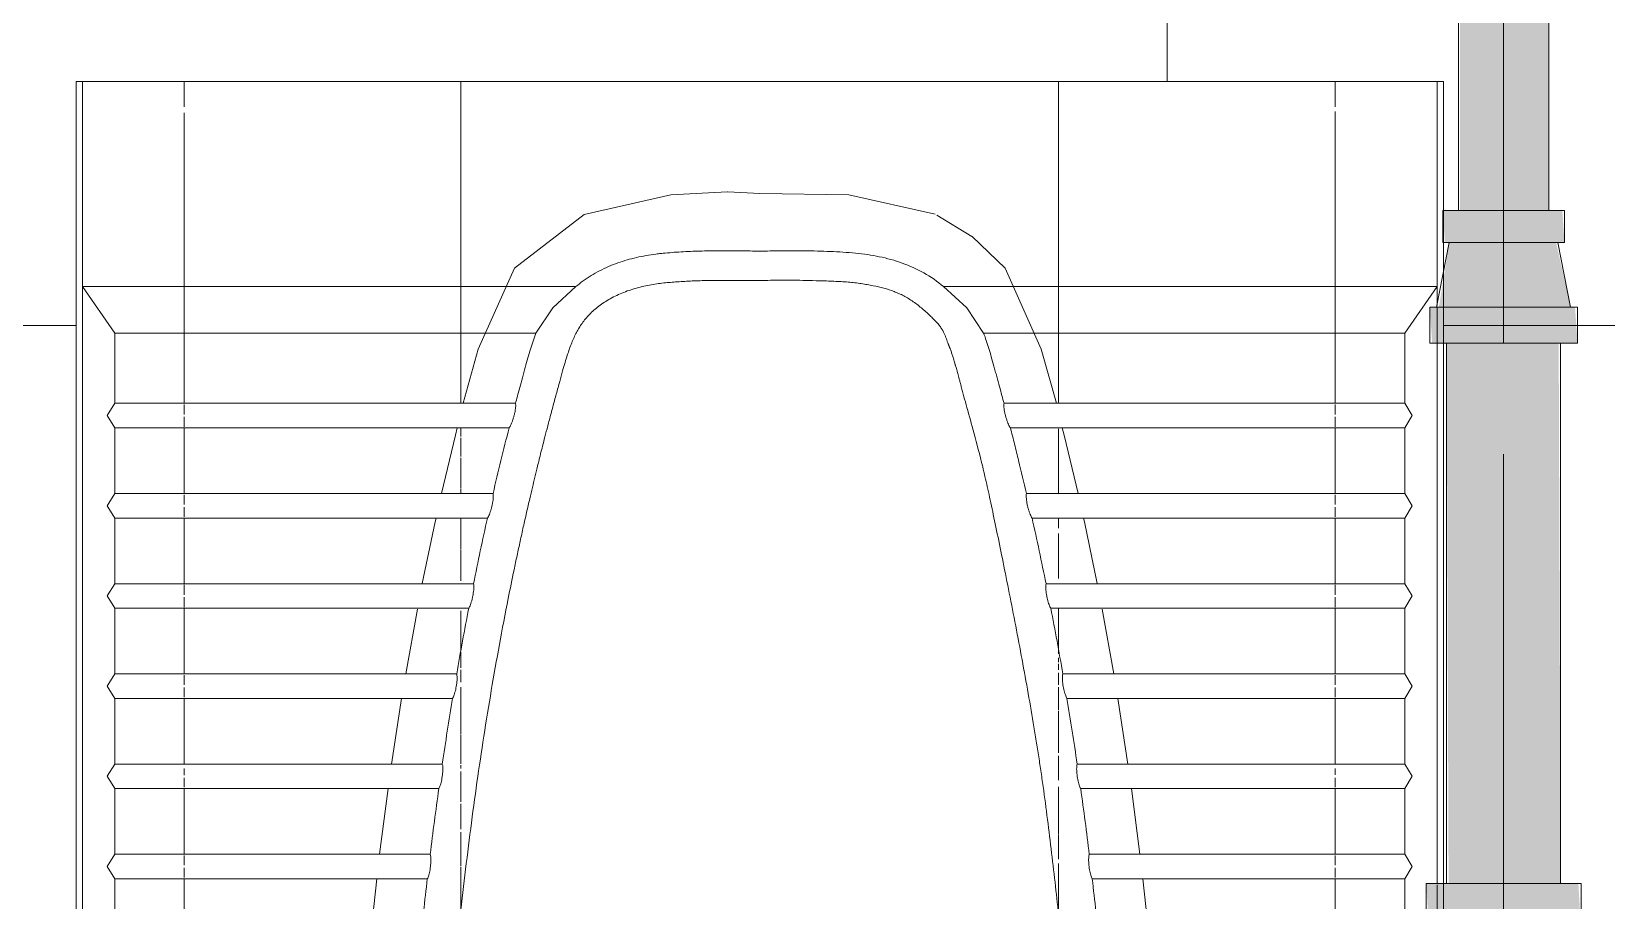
# Model space of a CAD drawing. Header units: millimetres. Extents: x -4000 to 187956, y -58990 to 162485.
# Drawn here: x 705 to 1288, y 136487 to 136809 of the extents above; entities that cross this region are included whole.
import ezdxf

# ---------------------------------------------------------------- set-up
doc = ezdxf.new("R2010")
doc.units = ezdxf.units.MM
doc.linetypes.add('Dash 1_16_', pattern=[317.5, 158.75, -158.75])
for name, color, linetype, lineweight in [('A-FLOR', 192, 'Continuous', 13), ('A-FLOR-PATT', 8, 'Continuous', 13), ('P-PIPE', 3, 'Continuous', 9), ('P-PIPE-CNTR', 3, 'Continuous', 9), ('P-SANR-FIXT', 6, 'Continuous', 9)]:
    doc.layers.add(name, color=color, linetype=linetype, lineweight=lineweight)

# ---------------------------------------------------------------- blocks, each defined once
blk = doc.blocks.new('WCPan-SquattingPan-Vitra-ArkitektSeries-5952 - CMPX502N-V747-0_000')
at = {"layer": 'P-SANR-FIXT', "color": 252}
for p, q in [((252.96, -390.25), (252.96, 212.38)), ((-212.88, -95.3), (-212.88, -71.04)), ((-141.71, -95.3), (-144.31, -71.03)), ((144.31, -71.03), (141.71, -95.3)), ((212.95, -71.04), (212.95, -95.3)), ((-252.96, -93.59), (-252.96, -293.43)), ((-212.88, -99.3), (-212.88, -95.8)), ((212.95, -95.8), (212.95, -99.31)), ((-212.88, -103.87), (-212.88, -100.36)), ((-212.88, -128.65), (-212.88, -104.39)), ((-137.5, -128.65), (-140.63, -104.4)), ((140.63, -104.4), (137.5, -128.65)), ((212.95, -100.36), (212.95, -103.87)), ((212.95, -104.39), (212.95, -128.65)), ((-212.88, -132.68), (-212.88, -129.14)), ((-212.88, -136.12), (-212.88, -133.7)), ((212.95, -129.14), (212.95, -132.68)), ((212.95, -133.69), (212.95, -136.12)), ((-212.88, -162), (-212.88, -137.74)), ((-132.5, -162.01), (-136.22, -137.75)), ((136.22, -137.75), (132.5, -162.01)), ((212.95, -137.74), (212.95, -162)), ((-212.88, -166.05), (-212.88, -162.47)), ((212.95, -162.47), (212.95, -166.05)), ((-212.88, -170.61), (-212.88, -167.03)), ((212.95, -167.03), (212.95, -170.61)), ((-212.88, -195.36), (-212.88, -171.1)), ((-126.68, -195.02), (-130.99, -171.1)), ((-110.49, -170.26), (-110.49, -171.53)), ((130.99, -171.1), (126.68, -195)), ((212.95, -171.1), (212.95, -195.36)), ((-212.88, -199.43), (-212.88, -195.8)), ((212.95, -195.8), (212.95, -199.43)), ((-212.88, -203.99), (-212.88, -200.36)), ((212.95, -200.36), (212.95, -203.99)), ((-212.88, -228.71), (-212.88, -204.45)), ((-120.1, -227.29), (-124.85, -204.47)), ((212.95, -204.45), (212.95, -228.71)), ((-212.88, -232.8), (-212.88, -229.13)), ((-119.78, -228.72), (-120.1, -227.29)), ((212.95, -229.13), (212.95, -232.8)), ((-212.88, -237.36), (-212.88, -233.69)), ((-212.88, -262.07), (-212.88, -237.81)), ((212.95, -233.69), (212.95, -237.36)), ((212.95, -237.81), (212.95, -262.07)), ((-212.88, -266.18), (-212.88, -262.47)), ((-212.88, -270.74), (-212.88, -267.02)), ((212.95, -262.46), (212.95, -266.18)), ((212.95, -267.01), (212.95, -270.74)), ((-212.88, -379.12), (-212.88, -271.16)), ((-110.49, -271.16), (-110.49, -355.13)), ((-104.14, -291.23), (-109.75, -271.26)), ((109.75, -271.26), (104.15, -291.21)), ((110.55, -355.13), (110.55, -271.16)), ((212.95, -271.16), (212.95, -378.62)), ((-252.96, -319.61), (-252.96, -330.63)), ((-65.5, -340.78), (-78.51, -332.9)), ((-252.96, -342.43), (-252.96, -390.25)), ((64.92, -341.06), (32.93, -348.27)), ((-110.49, -355.16), (-110.49, -390.25)), ((110.55, -390.25), (110.55, -355.18)), ((-212.88, -390.25), (-212.88, -380.81)), ((212.95, -380.83), (212.95, -390.25)), ((-252.96, -390.25), (-250.56, -390.25)), ((250.56, -390.25), (252.96, -390.25))]:
    blk.add_line(p, q, dxfattribs=at)
at = {"layer": 'P-SANR-FIXT', "color": 250}
for p, q in [((250.56, -314.32), (250.56, 77.95)), ((-238.61, -71.04), (-238.61, -95.3)), ((238.61, -95.3), (238.61, -71.04)), ((-250.56, -93.59), (-250.56, -293.43)), ((-123, -95.3), (-238.61, -95.3)), ((238.61, -95.3), (123, -95.3)), ((-238.61, -104.39), (-121.92, -104.39)), ((-238.61, -104.39), (-238.61, -128.65)), ((121.91, -104.39), (238.61, -104.39)), ((238.61, -128.65), (238.61, -104.39)), ((-118.74, -128.65), (-238.61, -128.65)), ((238.61, -128.65), (118.75, -128.65)), ((-238.61, -137.74), (-117.44, -137.74)), ((-238.61, -137.74), (-238.61, -162)), ((117.45, -137.74), (238.61, -137.74)), ((238.61, -162), (238.61, -137.74)), ((-113.66, -162), (-238.61, -162)), ((238.61, -162), (113.67, -162)), ((-238.61, -171.1), (-112.13, -171.1)), ((-238.61, -195.36), (-238.61, -171.1)), ((112.13, -171.1), (238.61, -171.1)), ((238.61, -195.36), (238.61, -171.1)), ((-107.69, -195.36), (-238.61, -195.36)), ((238.61, -195.36), (107.69, -195.36)), ((-238.61, -204.45), (-105.9, -204.45)), ((-238.61, -204.45), (-238.61, -228.71)), ((105.9, -204.45), (238.61, -204.45)), ((238.61, -204.45), (238.61, -228.71)), ((-100.75, -228.71), (-238.61, -228.71)), ((238.61, -228.71), (100.75, -228.71)), ((-238.61, -237.81), (-98.67, -237.81)), ((-238.61, -237.81), (-238.61, -262.07)), ((98.67, -237.81), (238.61, -237.81)), ((238.61, -262.07), (238.61, -237.81)), ((-92.74, -262.07), (-238.61, -262.07)), ((238.61, -262.07), (92.74, -262.07)), ((-238.61, -271.16), (-90.37, -271.16)), ((-238.61, -271.16), (-238.61, -297.17)), ((90.37, -271.16), (238.61, -271.16)), ((238.61, -297.17), (238.61, -271.16)), ((-250.56, -314.32), (-238.61, -297.17)), ((-238.61, -297.17), (-82.82, -297.17)), ((82.82, -297.17), (238.61, -297.17)), ((238.61, -297.17), (250.56, -314.32)), ((-250.56, -307.37), (-250.56, -314.32)), ((-250.56, -390.25), (-250.56, -314.32)), ((-250.56, -314.32), (-68.02, -314.32)), ((250.56, -314.32), (68.02, -314.32)), ((250.56, -314.32), (250.56, -390.25)), ((250.56, -390.25), (-250.56, -390.25))]:
    blk.add_line(p, q, dxfattribs=at)
at = {"layer": 'P-SANR-FIXT', "color": 16}
for p, q in [((-250.56, -22.97), (-250.56, -93.09)), ((-250.56, -293.43), (-250.56, -306.73))]:
    blk.add_line(p, q, dxfattribs=at)
at = {"layer": 'P-SANR-FIXT', "color": 13}
for p, q in [((-252.96, -63.15), (-252.96, -93.59)), ((-252.96, -293.43), (-252.96, -319.61)), ((-252.96, -330.63), (-252.96, -342.43))]:
    blk.add_line(p, q, dxfattribs=at)
at = {"layer": 'P-SANR-FIXT', "color": 253}
for p, q in [((-110.49, -79.39), (-110.49, -100.9)), ((110.55, -99.62), (110.55, -83.11)), ((-110.49, -102.62), (-110.49, -111.62)), ((110.55, -112.6), (110.55, -99.97)), ((-110.49, -111.78), (-110.49, -129.27)), ((110.55, -123.01), (110.55, -113.71)), ((110.55, -134.93), (110.55, -123.75)), ((-110.49, -131.78), (-110.49, -140.79)), ((110.55, -137.32), (110.55, -136.12)), ((110.55, -148.62), (110.55, -137.83)), ((-110.49, -141.94), (-110.49, -157.48)), ((110.55, -166.21), (110.55, -148.92)), ((-110.49, -157.84), (-110.49, -166.2)), ((-110.49, -167.05), (-110.49, -170.26)), ((110.55, -172.62), (110.55, -168.05)), ((-110.49, -172.62), (-110.49, -174.86)), ((110.55, -179.1), (110.55, -173.3)), ((-110.49, -175.41), (-110.49, -177.07)), ((-110.49, -178.52), (-110.49, -179.97)), ((-110.49, -180.29), (-110.49, -195.36)), ((110.55, -194.42), (110.55, -179.98)), ((-110.49, -206.41), (-110.49, -223.02)), ((110.55, -216.97), (110.55, -205.52)), ((110.55, -228.71), (110.55, -217.24)), ((-110.49, -225), (-110.49, -228.71)), ((-110.49, -237.81), (-110.49, -261.67)), ((110.55, -239.63), (110.55, -237.81)), ((110.55, -250.97), (110.55, -239.87)), ((110.55, -258.37), (110.55, -251.55)), ((110.55, -262.07), (110.55, -258.87)), ((11.76, -349.37), (0.01, -348.78)), ((32.93, -348.27), (11.92, -349.37)), ((-212.88, -390.25), (-252.96, -390.25)), ((-110.49, -390.25), (-212.88, -390.25)), ((-110.49, -390.25), (110.55, -390.25)), ((212.95, -390.25), (110.55, -390.25)), ((212.95, -390.25), (252.96, -390.25))]:
    blk.add_line(p, q, dxfattribs=at)
at = {"layer": 'P-SANR-FIXT', "color": 250, "flags": 128}
for points in [[(-238.61, -95.3), (-241.4, -99.84), (-238.61, -104.39)], [(238.61, -104.39), (241.4, -99.84), (238.61, -95.3)], [(-238.61, -128.65), (-241.4, -133.2), (-238.61, -137.74)], [(238.61, -137.74), (241.4, -133.2), (238.61, -128.65)], [(-238.61, -162), (-241.4, -166.55), (-238.61, -171.1)], [(238.61, -171.1), (241.4, -166.55), (238.61, -162)], [(-238.61, -195.36), (-241.4, -199.91), (-238.61, -204.45)], [(238.61, -204.45), (241.4, -199.91), (238.61, -195.36)], [(-238.61, -228.71), (-241.4, -233.26), (-238.61, -237.81)], [(238.61, -237.81), (241.4, -233.26), (238.61, -228.71)], [(-238.61, -262.07), (-241.4, -266.61), (-238.61, -271.16)], [(238.61, -271.16), (241.4, -266.61), (238.61, -262.07)], [(-82.82, -297.17), (-76.59, -306.5), (-68.03, -314.31)], [(68.02, -314.32), (76.62, -306.47), (82.82, -297.17)]]:
    blk.add_lwpolyline(points, dxfattribs=at)
at = {"layer": 'P-SANR-FIXT', "color": 252, "flags": 128}
for points in [[(124.85, -204.47), (120.1, -227.27), (119.78, -228.72)], [(-111.93, -262.08), (-112.6, -259.38), (-117.74, -237.83)], [(117.74, -237.83), (112.6, -259.36), (111.93, -262.08)], [(-78.58, -332.85), (-90.77, -321.15), (-104.14, -291.23)], [(104.15, -291.21), (90.78, -321.14), (64.92, -341.06)], [(0.01, -348.78), (-32.91, -348.27), (-64.9, -341.07)]]:
    blk.add_lwpolyline(points, dxfattribs=at)
at = {"layer": 'P-SANR-FIXT', "color": 250}
blk.add_arc((-1176.21, 51.26), 1307.39, 350.61189, 351.68789, dxfattribs=at)
for points, knots in [([(0, -316.53), (-2.57, -316.65), (-6.63, -316.75), (-12.49, -316.73), (-17.03, -316.62), (-22.03, -316.49), (-27.44, -316.33), (-31.89, -316.08), (-35.25, -315.76), (-37.21, -315.49), (-38.69, -315.25), (-40.15, -315), (-42.63, -314.54), (-45.97, -313.77), (-49.1, -312.78), (-51.51, -311.78), (-53.28, -310.94), (-55.05, -309.93), (-57.41, -308.36), (-60.28, -306.11), (-62.85, -303.76), (-64.39, -302.23), (-65.18, -301.4), (-65.73, -300.82), (-66.22, -300.25), (-66.81, -299.51), (-67.67, -298.23), (-68.35, -296.82), (-68.87, -295.48), (-69.15, -294.67), (-69.37, -294.04), (-69.54, -293.58), (-69.69, -293.2), (-69.81, -292.91), (-69.94, -292.61), (-70.09, -292.26), (-70.31, -291.73), (-70.54, -291.12), (-70.78, -290.45), (-70.99, -289.81), (-71.19, -289.15), (-71.39, -288.44), (-71.61, -287.68), (-71.89, -286.73), (-72.14, -285.92), (-72.3, -285.45), (-72.45, -285.02), (-72.63, -284.48), (-72.87, -283.64), (-73.24, -282.3), (-73.68, -280.62), (-74.15, -278.85), (-74.56, -277.26), (-75.02, -275.49), (-75.69, -273.02), (-77.01, -268.32), (-79.26, -260.33), (-81.89, -250.19), (-84.17, -240.47), (-85.92, -232.4), (-87.84, -223.11), (-90.01, -212.53), (-92.31, -201.03), (-94.68, -188.88), (-97.05, -176.38), (-99.34, -163.8), (-101.12, -153.5), (-102.43, -145.49), (-103.34, -139.7), (-104.2, -133.91), (-105.33, -125.94), (-106.67, -115.71), (-108.18, -103.26), (-110.06, -86.83), (-112.11, -67.27), (-114.14, -47.68), (-115.47, -34.04), (-116.07, -25.77), (-116.42, -20.03), (-116.64, -15.92), (-116.84, -12.43), (-117.01, -9.49), (-117.15, -7.15), (-117.31, -4.76), (-117.5, -1.64), (-117.72, 2.21), (-117.96, 6.71), (-118.26, 12.58), (-118.59, 19.7), (-118.95, 27.84), (-119.28, 36.03), (-119.56, 44.17), (-119.79, 51.56), (-119.92, 57.74), (-120.01, 61.98), (-120.06, 64.86), (-120, 66.8), (-119.87, 68.43), (-119.72, 69.84), (-119.54, 71.34), (-119.29, 73.25), (-118.9, 75.6), (-118.22, 78.41), (-117.23, 81.3), (-115.87, 84.42), (-114.24, 87.67), (-112.35, 90.87), (-110.28, 93.84), (-107.97, 96.54), (-105.41, 99.11), (-103.13, 101.12), (-101.25, 102.65), (-100.05, 103.57), (-99.12, 104.27), (-98.24, 104.94), (-96.78, 106.05), (-94.76, 107.48), (-91.77, 109.17), (-87.62, 111.02), (-81.64, 113.31), (-74.48, 115.82), (-68.07, 117.83), (-62.99, 119.24), (-59.33, 120.14), (-55.74, 120.91), (-50.87, 121.81), (-44.72, 122.74), (-37.27, 123.6), (-29.83, 124.31), (-22.41, 124.89), (-12.48, 125.39), (-5, 125.49), (0, 125.43)], [-1, -1, -1, -1, -0.97619, -0.964286, -0.952381, -0.940476, -0.928571, -0.916667, -0.910714, -0.904762, -0.901786, -0.89881, -0.892857, -0.880952, -0.869048, -0.863095, -0.857143, -0.85119, -0.845238, -0.833333, -0.821429, -0.815476, -0.8125, -0.809524, -0.806548, -0.803571, -0.797619, -0.785714, -0.779762, -0.77381, -0.770833, -0.767857, -0.764881, -0.763393, -0.761905, -0.758929, -0.755952, -0.75, -0.744048, -0.738095, -0.732143, -0.72619, -0.720238, -0.714286, -0.708333, -0.702381, -0.696429, -0.690476, -0.684524, -0.678571, -0.672619, -0.669643, -0.666667, -0.66369, -0.660714, -0.654762, -0.642857, -0.630952, -0.625, -0.619048, -0.613095, -0.607143, -0.60119, -0.595238, -0.589286, -0.583333, -0.577381, -0.574405, -0.571429, -0.568452, -0.565476, -0.559524, -0.553571, -0.547619, -0.535714, -0.52381, -0.511905, -0.5, -0.494048, -0.488095, -0.482143, -0.479167, -0.47619, -0.473214, -0.470238, -0.464286, -0.458333, -0.452381, -0.440476, -0.428571, -0.416667, -0.404762, -0.392857, -0.380952, -0.369048, -0.357143, -0.345238, -0.339286, -0.333333, -0.327381, -0.321429, -0.309524, -0.297619, -0.285714, -0.27381, -0.261905, -0.25, -0.238095, -0.22619, -0.214286, -0.202381, -0.196429, -0.190476, -0.1875, -0.184524, -0.178571, -0.166667, -0.154762, -0.142857, -0.130952, -0.119048, -0.107143, -0.10119, -0.095238, -0.089286, -0.083333, -0.071429, -0.059524, -0.047619, -0.035714, -0.02381, 0, 0, 0, 0]), ([(0, 125.43), (5.34, 125.43), (13.8, 125.28), (25.48, 124.65), (34.36, 123.93), (43.13, 122.93), (51.71, 121.64), (60.17, 120.01), (68.57, 117.97), (76.78, 115.45), (84.8, 112.37), (91.35, 109.16), (96.35, 106.18), (99.91, 103.74), (103.38, 100.99), (107.85, 96.84), (112.84, 90.74), (116.21, 84.15), (117.97, 79.09), (118.88, 75.48), (119.45, 72.3), (119.77, 69.47), (119.93, 66.83), (119.98, 64.71), (119.99, 63.03), (119.99, 62.01), (119.98, 61.16), (119.97, 60.06), (119.93, 58.25), (119.86, 55.26), (119.75, 51.42), (119.64, 47.54), (119.53, 44.03), (119.42, 40.71), (119.29, 36.98), (119.11, 31.92), (118.92, 26.93), (118.73, 22.47), (118.58, 19.03), (118.44, 16.16), (118.31, 13.45), (118.19, 10.96), (118.07, 8.66), (117.96, 6.69), (117.85, 4.57), (117.69, 1.79), (117.49, -1.72), (117.23, -5.98), (116.95, -10.31), (116.66, -14.74), (116.26, -20.61), (115.51, -30.84), (114.35, -45.2), (112.27, -68.07), (109.21, -96.69), (105.5, -125.36), (102.12, -148.02), (99.36, -165), (96.36, -181.94), (93.51, -196.84), (91.28, -207.81), (89.79, -214.88), (88.65, -220.17), (87.48, -225.47), (86.49, -229.85), (85.66, -233.44), (84.91, -236.67), (84.11, -240.05), (83.22, -243.76), (82.25, -247.78), (81.22, -251.94), (80.18, -256.07), (79.26, -259.65), (78.18, -263.8), (76.91, -268.61), (75.82, -272.63), (74.96, -275.78), (74.1, -278.92), (73.15, -282.36), (72.21, -285.67), (71.41, -288.37), (70.37, -291.52), (69.25, -294.43), (68.05, -296.98), (67.13, -298.69), (66.09, -300.32), (64.44, -302.55), (61.91, -305.27), (58.14, -308.26), (54.39, -310.43), (51.04, -311.95), (47.42, -313.32), (42.84, -314.6), (38.33, -315.36), (34.88, -315.75), (31.62, -316.04), (27.15, -316.34), (22.37, -316.52), (18.42, -316.6), (14.39, -316.65), (9.97, -316.64), (5.12, -316.57), (1.82, -316.53), (0, -316.53)], [0, 0, 0, 0, 0.029412, 0.044118, 0.058824, 0.073529, 0.088235, 0.102941, 0.117647, 0.132353, 0.147059, 0.161765, 0.169118, 0.176471, 0.183824, 0.191176, 0.205882, 0.220588, 0.227941, 0.235294, 0.242647, 0.25, 0.257353, 0.264706, 0.268382, 0.272059, 0.273897, 0.275735, 0.279412, 0.283088, 0.286765, 0.290441, 0.292279, 0.294118, 0.297794, 0.301471, 0.308824, 0.316176, 0.323529, 0.330882, 0.338235, 0.345588, 0.349265, 0.352941, 0.356618, 0.360294, 0.367647, 0.375, 0.382353, 0.389706, 0.397059, 0.411765, 0.441176, 0.470588, 0.529412, 0.588235, 0.617647, 0.647059, 0.676471, 0.705882, 0.724265, 0.733456, 0.742647, 0.751838, 0.761029, 0.765625, 0.770221, 0.779412, 0.788603, 0.797794, 0.806985, 0.811581, 0.816176, 0.820772, 0.825368, 0.829963, 0.832261, 0.834559, 0.839154, 0.84375, 0.848346, 0.852941, 0.862132, 0.866728, 0.871324, 0.875919, 0.880515, 0.889706, 0.898897, 0.908088, 0.912684, 0.917279, 0.926471, 0.935662, 0.940257, 0.944853, 0.954044, 0.963235, 0.967831, 0.972426, 0.981618, 0.990809, 1, 1, 1, 1]), ([(-121.92, -104.39), (-121.8, -104.07), (-121.65, -103.11), (-121.68, -100.97), (-121.97, -98.61), (-122.36, -96.88), (-122.73, -95.84), (-122.91, -95.45), (-123, -95.3)], [0, 0, 0, 0, 0.2, 0.4, 0.6, 0.8, 0.9, 1, 1, 1, 1]), ([(123, -95.3), (122.9, -95.45), (122.72, -95.84), (122.45, -96.62), (122.2, -97.57), (121.92, -99), (121.68, -100.97), (121.65, -103.11), (121.8, -104.07), (121.91, -104.39)], [0, 0, 0, 0, 0.1, 0.2, 0.3, 0.4, 0.6, 0.8, 1, 1, 1, 1]), ([(-117.44, -137.74), (-117.33, -137.43), (-117.2, -136.46), (-117.28, -134.31), (-117.57, -132.35), (-117.89, -130.92), (-118.16, -129.97), (-118.45, -129.19), (-118.64, -128.81), (-118.74, -128.65)], [0, 0, 0, 0, 0.2, 0.4, 0.6, 0.7, 0.8, 0.9, 1, 1, 1, 1]), ([(118.75, -128.65), (118.65, -128.81), (118.46, -129.19), (118.17, -129.97), (117.9, -130.92), (117.66, -131.99), (117.47, -133.13), (117.28, -134.67), (117.21, -136.46), (117.34, -137.43), (117.45, -137.74)], [0, 0, 0, 0, 0.1, 0.2, 0.3, 0.4, 0.5, 0.6, 0.8, 1, 1, 1, 1]), ([(-112.13, -171.1), (-112.03, -170.78), (-111.92, -169.81), (-112.06, -167.65), (-112.4, -165.69), (-112.75, -164.27), (-113.05, -163.33), (-113.36, -162.55), (-113.56, -162.16), (-113.66, -162)], [0, 0, 0, 0, 0.2, 0.4, 0.6, 0.7, 0.8, 0.9, 1, 1, 1, 1]), ([(113.67, -162), (113.57, -162.16), (113.37, -162.55), (113.06, -163.33), (112.76, -164.27), (112.5, -165.34), (112.27, -166.47), (112.04, -168.01), (111.93, -169.81), (112.03, -170.78), (112.13, -171.1)], [0, 0, 0, 0, 0.1, 0.2, 0.3, 0.4, 0.5, 0.6, 0.8, 1, 1, 1, 1]), ([(-105.9, -204.45), (-105.81, -204.13), (-105.73, -203.15), (-105.9, -201.35), (-106.17, -199.82), (-106.42, -198.68), (-106.72, -197.62), (-107.04, -196.68), (-107.37, -195.9), (-107.59, -195.51), (-107.69, -195.36)], [0, 0, 0, 0, 0.2, 0.4, 0.5, 0.6, 0.7, 0.8, 0.9, 1, 1, 1, 1]), ([(107.69, -195.36), (107.59, -195.51), (107.37, -195.9), (107.04, -196.68), (106.72, -197.62), (106.42, -198.68), (106.17, -199.82), (105.9, -201.35), (105.73, -203.15), (105.81, -204.13), (105.9, -204.45)], [0, 0, 0, 0, 0.1, 0.2, 0.3, 0.4, 0.5, 0.6, 0.8, 1, 1, 1, 1]), ([(-98.67, -237.81), (-98.59, -237.48), (-98.54, -236.5), (-98.77, -234.69), (-99.08, -233.16), (-99.37, -232.03), (-99.7, -230.97), (-100.05, -230.03), (-100.41, -229.26), (-100.64, -228.87), (-100.75, -228.71)], [0, 0, 0, 0, 0.2, 0.4, 0.5, 0.6, 0.7, 0.8, 0.9, 1, 1, 1, 1]), ([(100.75, -228.71), (100.64, -228.87), (100.41, -229.26), (100.05, -230.03), (99.7, -230.97), (99.38, -232.03), (99.08, -233.16), (98.77, -234.69), (98.54, -236.5), (98.59, -237.48), (98.67, -237.81)], [0, 0, 0, 0, 0.1, 0.2, 0.3, 0.4, 0.5, 0.6, 0.8, 1, 1, 1, 1]), ([(-98.67, -237.81), (-97.73, -241.85), (-96.29, -247.92), (-94.28, -256.05), (-93.25, -260.12), (-92.74, -262.07)], [0, 0, 0, 0, 0.5, 0.75, 1, 1, 1, 1]), ([(-90.37, -271.16), (-90.29, -270.84), (-90.27, -269.84), (-90.56, -268.03), (-90.93, -266.5), (-91.26, -265.37), (-91.62, -264.32), (-92, -263.39), (-92.39, -262.61), (-92.63, -262.22), (-92.74, -262.07)], [0, 0, 0, 0, 0.2, 0.4, 0.5, 0.6, 0.7, 0.8, 0.9, 1, 1, 1, 1]), ([(92.74, -262.07), (92.63, -262.22), (92.39, -262.61), (92, -263.38), (91.62, -264.32), (91.26, -265.37), (90.93, -266.5), (90.56, -268.03), (90.27, -269.84), (90.29, -270.84), (90.37, -271.16)], [0, 0, 0, 0, 0.1, 0.2, 0.3, 0.4, 0.5, 0.6, 0.8, 1, 1, 1, 1]), ([(-90.36, -271.16), (-90.12, -272.1), (-89.59, -274.06), (-88.71, -277.32), (-87.87, -280.39), (-87.13, -283.06), (-86.45, -285.52), (-85.65, -288.38), (-84.44, -292.51), (-83.52, -295.32), (-82.82, -297.17)], [0, 0, 0, 0, 0.125, 0.25, 0.375, 0.4375, 0.5, 0.625, 0.75, 1, 1, 1, 1]), ([(82.82, -297.17), (83.19, -296.17), (83.9, -294.18), (84.83, -291.21), (85.76, -288.01), (86.74, -284.5), (87.81, -280.6), (89.16, -275.66), (89.96, -272.69), (90.37, -271.16)], [0, 0, 0, 0, 0.125, 0.25, 0.375, 0.5, 0.625, 0.75, 1, 1, 1, 1]), ([(-68.03, -314.31), (-65.74, -316.27), (-60.79, -319.64), (-52.79, -323.22), (-45.65, -325.2), (-39.97, -326.19), (-35.43, -326.72), (-30.78, -327.09), (-26.09, -327.34), (-21.34, -327.5), (-16.54, -327.58), (-12.03, -327.59), (-6.41, -327.54), (-2.54, -327.48), (0, -327.48)], [0, 0, 0, 0, 0.125, 0.25, 0.375, 0.4375, 0.5, 0.5625, 0.625, 0.6875, 0.75, 0.8125, 0.875, 1, 1, 1, 1]), ([(0, -327.48), (2.52, -327.48), (5.85, -327.54), (10.4, -327.58), (14, -327.59), (17.77, -327.56), (21.35, -327.49), (24.76, -327.39), (28.16, -327.24), (31.64, -327.02), (34.43, -326.79), (36.62, -326.57), (38.99, -326.3), (43.33, -325.66), (48.02, -324.57), (52.47, -323.14), (55.92, -321.79), (59.29, -320.2), (63.48, -317.84), (66.31, -315.78), (68.02, -314.32)], [0, 0, 0, 0, 0.1, 0.15, 0.2, 0.25, 0.3, 0.35, 0.4, 0.45, 0.5, 0.525, 0.55, 0.6, 0.7, 0.75, 0.8, 0.85, 0.9, 1, 1, 1, 1])]:
    blk.add_open_spline(points, degree=3, knots=knots, dxfattribs=at)
for points in [[(-125.64, -71.04), (-125.23, -75.08), (-124.38, -83.17), (-123.47, -91.26), (-123, -95.3)], [(123, -95.3), (123.47, -91.26), (124.37, -83.17), (125.22, -75.08), (125.63, -71.04)], [(-121.92, -104.39), (-121.42, -108.44), (-120.4, -116.53), (-119.3, -124.61), (-118.74, -128.65)], [(118.75, -128.65), (119.31, -124.61), (120.4, -116.53), (121.42, -108.44), (121.91, -104.39)], [(-117.44, -137.75), (-116.85, -141.8), (-115.62, -149.89), (-114.33, -157.97), (-113.66, -162.01)], [(-112.13, -171.1), (-111.43, -175.15), (-109.99, -183.25), (-108.47, -191.32), (-107.69, -195.36)], [(107.69, -195.36), (108.47, -191.32), (109.99, -183.24), (111.43, -175.15), (112.13, -171.1)], [(-105.9, -204.45), (-105.08, -208.51), (-103.41, -216.6), (-101.65, -224.68), (-100.75, -228.71)], [(100.75, -228.71), (101.65, -224.68), (103.41, -216.6), (105.08, -208.51), (105.9, -204.45)], [(92.74, -262.07), (93.78, -258.04), (95.8, -249.96), (97.73, -241.86), (98.67, -237.81)]]:
    blk.add_open_spline(points, degree=3, dxfattribs=at)
blk = doc.blocks.new('CMF2_NHAXUONG_A_rvt-1-0_000')
at = {"layer": 'A-FLOR-PATT', "lineweight": 9}
h = blk.add_hatch(dxfattribs=at)
h.set_pattern_fill('FP_26', color=252, style=0, pattern_type=2)
h.set_pattern_definition([(270, (159525.1, 137899.7), (600, 4e-14), []), (0, (159525.1, 137899.7), (0, 600), [])])
h.paths.add_polyline_path([(153350, 499.64), (154799.88, 499.64), (154799.88, 5749.54), (153550, 5749.54), (153550, 4899.28), (153349.79, 4899.28), (153349.99, 751.94)])
h.paths.add_polyline_path([(160850.16, 499.64), (165000, 499.64), (165000, 999.28), (165499.79, 999.28), (165499.79, 1749.49), (160850.16, 1749.49), (160850.16, 751.94)])
h.paths.add_polyline_path([(161612.4, 692.63), (161106.49, 692.63), (161106.49, 1295.25), (161612.4, 1295.25), (161612.4, 751.94)])
h.paths.add_polyline_path([(162656.18, 692.63), (162150.27, 692.63), (162150.27, 1295.25), (162656.18, 1295.25), (162656.18, 751.94)])
h.paths.add_polyline_path([(164268.71, 692.63), (164268.71, 1295.25), (164774.62, 1295.25), (164774.62, 692.63)])
h.paths.add_polyline_path([(163221.93, 692.63), (163221.93, 1295.25), (163727.84, 1295.25), (163727.84, 692.63)])
h.paths.add_polyline_path([(153537.16, 761.69), (153537.16, 1267.6), (154139.79, 1267.6), (154139.79, 761.69), (153612.16, 761.69)])
h.paths.add_polyline_path([(153537.16, 1846.69), (153537.16, 2352.6), (154139.79, 2352.6), (154139.79, 1846.69), (153612.16, 1846.69)])
h.paths.add_polyline_path([(154139.79, 2871.7), (153537.16, 2871.7), (153537.16, 3377.61), (154139.79, 3377.61), (154139.79, 2942)])
h.paths.add_polyline_path([(162682.15, 3699.39), (165499.79, 3699.39), (165499.79, 4949.58), (162649.89, 4949.58), (162649.89, 3699.39)])
h.paths.add_polyline_path([(154139.79, 3896.7), (153537.16, 3896.7), (153537.16, 4402.61), (154139.79, 4402.04), (154139.79, 3964.03)])
h.paths.add_polyline_path([(163957.63, 4154.6), (163821.93, 4154.6), (163821.93, 4757.22), (164327.84, 4757.22), (164327.84, 4154.6), (164099.33, 4154.6)])
h.paths.add_polyline_path([(164771.93, 4154.6), (164771.93, 4757.22), (165277.84, 4757.22), (165277.84, 4154.6), (164949.66, 4154.6)])
h.paths.add_polyline_path([(153895.61, 4921.7), (153737.16, 4921.7), (153737.16, 5427.61), (154339.79, 5427.61), (154339.79, 4921.7), (154179.05, 4921.7)])
h.paths.add_polyline_path([(78549.79, 5349.52), (80774.79, 5349.52), (80774.79, 6362.02), (78549.79, 6362.02), (78549.79, 5424.09)])
h.paths.add_polyline_path([(80974.79, 5349.52), (82224.79, 5349.52), (82224.79, 7249.52), (80974.79, 7249.52), (80974.79, 5424.09)])
h.paths.add_polyline_path([(80587.16, 5565.67), (79984.54, 5565.67), (79984.54, 6071.58), (80587.16, 6071.58), (80587.16, 5716.1)])
h.paths.add_polyline_path([(81335.71, 5565.67), (81163.49, 5565.67), (81163.49, 6071.58), (81766.12, 6071.58), (81766.12, 5565.67), (81619.15, 5565.67)])
h.paths.add_polyline_path([(81163.49, 6528.17), (81163.49, 7034.08), (81766.12, 7034.08), (81766.12, 6528.17), (81619.15, 6528.17)])
h.paths.add_polyline_path([(556.14, 15799.64), (4199.78, 15799.64), (4199.78, 17049.64), (499.79, 17049.64), (499.79, 15799.64)])
h.paths.add_polyline_path([(1621.83, 15990.17), (1621.83, 16592.79), (2127.74, 16592.79), (2127.74, 15990.17), (1689.88, 15990.17)])
h.paths.add_polyline_path([(2681.91, 15990.17), (2546.83, 15990.17), (2546.83, 16592.79), (3052.74, 16592.79), (3052.74, 15990.17), (2823.63, 15990.17)])
h.paths.add_polyline_path([(3673.95, 15990.17), (3471.83, 15990.17), (3471.83, 16592.79), (3977.74, 16592.79), (3977.74, 15990.17), (3815.66, 15990.17)])
h.paths.add_polyline_path([(4199.78, 18499.58), (4199.78, 19749.58), (499.79, 19749.58), (499.79, 18499.58), (3957.38, 18499.58)])
h.paths.add_polyline_path([(2546.83, 18954.69), (2546.83, 19557.32), (3052.74, 19557.32), (3052.74, 18954.69), (2823.63, 18954.69)])
h.paths.add_polyline_path([(1973.32, 18954.69), (1621.83, 18954.69), (1621.83, 19557.32), (2127.74, 19557.32), (2127.74, 18954.69)])
h.paths.add_polyline_path([(1202.74, 18954.69), (696.83, 18954.69), (696.83, 19557.32), (1202.74, 19557.32), (1202.74, 19148.52)])
h.paths.add_polyline_path([(1689.88, 19949.58), (4199.78, 19949.58), (4199.78, 21199.58), (499.79, 21199.58), (499.79, 19949.58), (1123.01, 19949.58)])
h.paths.add_polyline_path([(696.83, 20137.56), (696.83, 20740.19), (1202.74, 20740.19), (1202.74, 20137.56), (839.57, 20137.56)])
h.paths.add_polyline_path([(3471.83, 20137.56), (3471.83, 20740.19), (3977.74, 20740.19), (3977.74, 20137.56), (3673.95, 20137.56)])
h.paths.add_polyline_path([(2127.74, 20137.56), (1621.83, 20137.56), (1621.83, 20740.19), (2127.74, 20740.19), (2127.74, 20170.56)])
h.paths.add_polyline_path([(3052.74, 20137.56), (2546.83, 20137.56), (2546.83, 20740.19), (3052.74, 20740.19), (3052.74, 20170.56)])
h.paths.add_polyline_path([(163249.04, 76099.64), (165500.21, 76099.64), (165500.21, 77349.64), (161850.21, 77349.64), (161850.21, 76099.64), (162682.15, 76099.64)])
h.paths.add_polyline_path([(1689.88, 76099.64), (4149.79, 76099.64), (4149.79, 77349.64), (499.79, 77349.64), (499.79, 76099.64), (1123.01, 76099.64)])
h.paths.add_polyline_path([(2590.58, 76552.26), (2590.58, 77154.88), (3096.49, 77154.88), (3096.49, 76552.26), (2681.91, 76552.26)])
h.paths.add_polyline_path([(1831.6, 76552.26), (1653.08, 76552.26), (1653.08, 77154.88), (2158.99, 77154.88), (2158.99, 76552.26), (1973.32, 76552.26)])
h.paths.add_polyline_path([(715.58, 76552.26), (715.58, 77154.88), (1221.49, 77154.88), (1221.49, 76552.26), (839.57, 76552.26)])
h.paths.add_polyline_path([(3815.66, 76552.26), (3528.08, 76552.26), (3528.08, 77154.88), (4033.99, 77154.88), (4033.99, 76552.26), (3957.38, 76552.26)])
h.paths.add_polyline_path([(163957.63, 76557.26), (163881.01, 76557.26), (163881.01, 77159.88), (164386.92, 77159.88), (164386.92, 76557.26), (164099.33, 76557.26)])
h.paths.add_polyline_path([(165091.39, 76557.26), (164797.26, 76557.26), (164797.26, 77159.88), (165303.17, 77159.88), (165303.17, 76557.26), (165233.11, 76557.26)])
h.paths.add_polyline_path([(162257, 76557.26), (162047.26, 76557.26), (162047.26, 77159.88), (162553.17, 77159.88), (162553.17, 76557.26), (162398.7, 76557.26)])
h.paths.add_polyline_path([(162968.51, 76557.26), (162968.51, 77159.88), (163474.42, 77159.88), (163474.42, 76557.26), (163107.31, 76557.26)])
h.paths.add_polyline_path([(499.79, 77549.64), (4149.79, 77549.64), (4149.79, 78799.69), (499.79, 78799.69), (499.79, 77842.41)])
h.paths.add_polyline_path([(165500.21, 77549.64), (165500.21, 78799.64), (161850.21, 78799.64), (161850.21, 77549.64), (164949.66, 77549.64)])
h.paths.add_polyline_path([(715.58, 77737.63), (715.58, 78340.25), (1221.49, 78340.25), (1221.49, 77737.63), (839.57, 77737.63)])
h.paths.add_polyline_path([(1653.08, 77737.63), (1653.08, 78340.25), (2158.99, 78340.25), (2158.99, 77737.63), (1689.88, 77737.63)])
h.paths.add_polyline_path([(2590.58, 77737.63), (2590.58, 78340.25), (3096.49, 78340.25), (3096.49, 77737.63), (2681.91, 77737.63)])
h.paths.add_polyline_path([(165233.11, 77742.62), (164778.51, 77742.62), (164778.51, 78345.25), (165284.42, 78345.25), (165284.42, 77742.62)])
h.paths.add_polyline_path([(162903.51, 77742.62), (162903.51, 78345.25), (163409.42, 78345.25), (163409.42, 77742.62), (162965.59, 77742.62)])
h.paths.add_polyline_path([(164346.92, 77742.62), (163841.01, 77742.62), (163841.01, 78345.25), (164346.92, 78345.25), (164346.92, 77842.41)])
h.paths.add_polyline_path([(161850.21, 80349.64), (165500.21, 80349.64), (165499.79, 81099.2), (165000, 81099.2), (165000, 81599.64), (161850.21, 81599.64), (161850.21, 80762.51)])
h.paths.add_polyline_path([(4149.79, 80349.64), (4149.79, 81599.55), (1000, 81599.55), (1000, 81099.2), (499.79, 81099.2), (500, 80350.4), (3957.38, 80349.68)])
h.paths.add_polyline_path([(163107.31, 80794.78), (162972.26, 80794.78), (162972.26, 81397.4), (163478.17, 81397.4), (163478.17, 80794.78), (163249.04, 80794.78)])
h.paths.add_polyline_path([(164398.17, 80794.78), (163892.26, 80794.78), (163892.26, 81397.4), (164398.17, 81397.4), (164398.17, 81054.52)])
h.paths.add_polyline_path([(162556.92, 80806.9), (162051.01, 80806.9), (162051.01, 81409.52), (162556.92, 81409.52), (162556.92, 80908.51)])
h.paths.add_polyline_path([(2965.35, 80820.03), (2515.58, 80820.03), (2515.58, 81422.65), (3021.49, 81422.65), (3021.49, 80820.03)])
h.paths.add_polyline_path([(1973.32, 80820.03), (1595.58, 80820.03), (1595.58, 81422.65), (2101.49, 81422.65), (2101.49, 80820.03)])
h.paths.add_polyline_path([(3448.08, 80820.03), (3448.08, 81422.65), (3953.99, 81422.65), (3953.99, 80820.03), (3532.22, 80820.03)])
h.paths.add_polyline_path([(85450, 134849.41), (87450, 134849.41), (87450, 135849.41), (85450, 135849.41), (85450, 135076.24)])
h.paths.add_polyline_path([(83319.78, 134849.41), (85250, 134849.41), (85250, 135849.41), (83250, 135849.41), (83250, 134849.41)])
h.paths.add_polyline_path([(85020.39, 135046.45), (84644.32, 135046.45), (84644.32, 135552.36), (85246.95, 135552.36), (85246.95, 135046.45)])
h.paths.add_polyline_path([(85862.19, 135048.95), (85862.19, 135554.86), (86464.82, 135554.86), (86464.82, 135048.95), (86154.14, 135048.95)])
h.paths.add_polyline_path([(11893.62, 135099.65), (12449.79, 135099.65), (12449.79, 140699.64), (11199.68, 140699.64), (11199.68, 135099.65), (11326.75, 135099.65)])
h.paths.add_polyline_path([(153549.79, 135099.75), (154799.68, 135099.75), (154799.68, 140699.64), (153549.79, 140699.64), (153549.79, 136244.28)])
h.paths.add_polyline_path([(11659.54, 135313.72), (11659.54, 135819.63), (12262.16, 135819.63), (12262.16, 135313.72), (11893.62, 135313.72)])
h.paths.add_polyline_path([(153895.61, 135313.72), (153742.07, 135313.72), (153742.07, 135819.63), (154344.69, 135819.63), (154344.69, 135313.72), (154037.33, 135313.72)])
h.paths.add_polyline_path([(163815.91, 135999.54), (165500.12, 135999.54), (165500.12, 137249.82), (162649.79, 137249.82), (162649.79, 135999.54)])
h.paths.add_polyline_path([(2823.63, 135999.54), (3349.79, 135999.54), (3349.79, 137249.81), (499.88, 137249.81), (499.88, 135999.54), (1689.88, 135999.54)])
h.paths.add_polyline_path([(1671.83, 136187.79), (1671.83, 136790.41), (2177.74, 136790.41), (2177.74, 136187.79), (1689.88, 136187.79)])
h.paths.add_polyline_path([(721.83, 136187.79), (721.83, 136790.41), (1227.74, 136790.41), (1227.74, 136187.79)])
h.paths.add_polyline_path([(164771.83, 136192.96), (164771.83, 136795.59), (165277.74, 136795.59), (165277.74, 136192.96), (164949.66, 136192.96)])
h.paths.add_polyline_path([(163821.83, 136192.96), (163821.83, 136795.59), (164327.74, 136795.59), (164327.74, 136192.96)])
h.paths.add_polyline_path([(12177.05, 136247.06), (11659.54, 136247.06), (11659.54, 136752.97), (12262.16, 136752.97), (12262.16, 136247.06)])
h.paths.add_polyline_path([(154037.33, 136247.06), (153742.07, 136247.06), (153742.07, 136752.97), (154344.69, 136752.97), (154344.69, 136247.06), (154179.05, 136247.06)])
h.paths.add_polyline_path([(12177.05, 137180.39), (11659.54, 137180.39), (11659.54, 137686.3), (12262.16, 137686.3), (12262.16, 137180.39)])
h.paths.add_polyline_path([(154179.05, 137180.39), (153742.07, 137180.39), (153742.07, 137686.3), (154344.69, 137686.3), (154344.69, 137180.39)])
h.paths.add_polyline_path([(12262.16, 138113.72), (11659.54, 138113.72), (11659.54, 138619.63), (12262.16, 138619.63), (12262.16, 138288.34)])
h.paths.add_polyline_path([(154344.69, 138113.72), (153742.07, 138113.72), (153742.07, 138619.63), (154344.69, 138619.63), (154344.69, 138142.34)])
h.paths.add_polyline_path([(12262.16, 139047.05), (11659.54, 139047.05), (11659.54, 139552.96), (12262.16, 139552.96), (12262.16, 139164.37)])
h.paths.add_polyline_path([(154179.05, 139047.05), (153742.07, 139047.05), (153742.07, 139552.96), (154344.69, 139552.96), (154344.69, 139047.05)])
h.paths.add_polyline_path([(165500.37, 139449.5), (165500.37, 140699.66), (161049.79, 140699.66), (161049.79, 139449.5), (164949.66, 139449.5)])
h.paths.add_polyline_path([(499.79, 139449.73), (4949.79, 139449.74), (4949.79, 139699.28), (4900, 139699.28), (4900, 140699.64), (1000, 140699.64), (1000, 140199.28), (499.79, 140199.28)])
h.paths.add_polyline_path([(161690.13, 139909.76), (161331.63, 139909.76), (161331.63, 140512.38), (161837.54, 140512.38), (161837.54, 139909.76), (161831.85, 139909.76)])
h.paths.add_polyline_path([(163390.76, 139909.76), (163287.88, 139909.76), (163287.88, 140512.38), (163793.79, 140512.38), (163793.79, 139909.76), (163532.48, 139909.76)])
h.paths.add_polyline_path([(162812.75, 139909.76), (162306.83, 139909.76), (162306.83, 140512.38), (162812.75, 140512.38), (162812.75, 140040.4)])
h.paths.add_polyline_path([(164777.52, 139909.76), (164271.61, 139909.76), (164271.61, 140512.38), (164777.52, 140512.38), (164777.52, 140040.4)])
h.paths.add_polyline_path([(1727.96, 139915.76), (1222.05, 139915.76), (1222.05, 140518.38), (1727.96, 140518.38), (1727.96, 140040.4)])
h.paths.add_polyline_path([(3181.83, 139915.76), (3181.83, 140518.38), (3687.74, 140518.38), (3687.74, 139915.76), (3248.79, 139915.76)])
h.paths.add_polyline_path([(2398.48, 139915.76), (2171.83, 139915.76), (2171.83, 140518.38), (2677.74, 140518.38), (2677.74, 139915.76), (2540.2, 139915.76)])
h.paths.add_polyline_path([(4171.83, 139915.76), (4171.83, 140518.38), (4677.74, 140518.38), (4677.74, 139915.76), (4240.82, 139915.76)])
h.paths.add_polyline_path([(12262.16, 139980.38), (11659.54, 139980.38), (11659.54, 140486.29), (12262.16, 140486.29), (12262.16, 140040.4)])
h.paths.add_polyline_path([(154344.69, 139980.38), (153742.07, 139980.38), (153742.07, 140486.29), (154344.69, 140486.29), (154344.69, 140040.4)])
at = {"layer": 'A-FLOR', "color": 94, "lineweight": 15}
for p, q in [((721.83, 136187.79), (721.83, 136790.41)), ((721.83, 136790.41), (1227.74, 136790.41)), ((1227.74, 136790.41), (1227.74, 136742.6)), ((1227.74, 136730.8), (1227.74, 136719.78)), ((1227.74, 136693.6), (1227.74, 136493.76))]:
    blk.add_line(p, q, dxfattribs=at)
at = {"layer": 'A-FLOR', "color": 81, "lineweight": 15}
for p, q in [((1227.74, 136790.41), (721.83, 136790.41)), ((721.83, 136790.41), (721.83, 136187.79)), ((1227.74, 136742.6), (1227.74, 136790.41)), ((1227.74, 136719.78), (1227.74, 136730.8)), ((1227.74, 136493.76), (1227.74, 136693.6))]:
    blk.add_line(p, q, dxfattribs=at)
at = {"layer": 'A-FLOR', "color": 56, "lineweight": 15}
for p, q in [((1227.74, 136742.6), (1227.74, 136730.8)), ((1227.74, 136719.78), (1227.74, 136693.6)), ((1227.74, 136493.76), (1227.74, 136463.32))]:
    blk.add_line(p, q, dxfattribs=at)
at = {"layer": 'A-FLOR', "color": 23, "lineweight": 15}
for p, q in [((1227.74, 136730.8), (1227.74, 136742.6)), ((1227.74, 136693.6), (1227.74, 136719.78)), ((1227.74, 136463.32), (1227.74, 136493.76))]:
    blk.add_line(p, q, dxfattribs=at)
at = {"layer": 'P-SANR-FIXT', "color": 250, "lineweight": 9, "rotation": 180}
blk.add_blockref('WCPan-SquattingPan-Vitra-ArkitektSeries-5952 - CMPX502N-V747-0_000', (974.79, 136400.17), dxfattribs=at)

msp = doc.modelspace()

# ---------------------------------------------------------------- block references
at = {"lineweight": 5}
msp.add_blockref('CMF2_NHAXUONG_A_rvt-1-0_000', (0, 0), dxfattribs=at)

# ---------------------------------------------------------------- next in the draw order: hatches: boundary and pattern name
at = {"layer": 'P-PIPE', "transparency": 33554534}
for points in [[(1250, 136742.6), (1250, 139409.54), (1233.3, 139409.54), (1233.87, 136742.6), (1245.68, 136742.6)], [(1250, 136742.6), (1266.7, 136742.6), (1266.13, 139409.54), (1250, 139409.54), (1250, 136828.3)], [(1234.09, 136730.8), (1272.5, 136730.8), (1271.73, 136742.6), (1227.5, 136742.6), (1228.27, 136730.8), (1230.52, 136730.8)], [(1237.61, 136706.9), (1274.78, 136706.9), (1269.42, 136730.8), (1229.9, 136730.8), (1226.07, 136706.9), (1232.48, 136706.9)], [(1269.34, 136693.6), (1277.35, 136693.6), (1276.42, 136706.9), (1222.65, 136706.9), (1223.58, 136693.6), (1263.68, 136693.6)], [(1244.55, 136493.76), (1250, 136493.76), (1250, 136693.6), (1228.92, 136693.6), (1229.64, 136493.76), (1239.46, 136493.76)], [(1255.46, 136493.76), (1271.08, 136493.76), (1270.37, 136693.6), (1250, 136693.6), (1250, 136493.76)], [(1229.76, 136477.1), (1250, 136477.1), (1250, 136493.76), (1221.37, 136493.76), (1222.35, 136477.1), (1225.21, 136477.1)], [(1278.63, 136477.1), (1277.65, 136493.76), (1250, 136493.76), (1250, 136477.1), (1277.65, 136477.1)]]:
    msp.add_hatch(color=1, dxfattribs=at).paths.add_polyline_path(points)

# ---------------------------------------------------------------- next in the draw order: linework, layer by layer
at = {"layer": 'P-PIPE', "color": 20, "lineweight": 13}
for p, q in [((1233.3, 139409.54), (1233.3, 136742.6)), ((1266.7, 136742.6), (1266.7, 139409.54)), ((1227.5, 136742.6), (1227.5, 136730.8)), ((1228.27, 136742.6), (1227.5, 136742.6)), ((1272.5, 136742.6), (1227.5, 136742.6)), ((1230.52, 136742.6), (1228.27, 136742.6)), ((1233.2, 136742.6), (1230.52, 136742.6)), ((1233.3, 136742.6), (1233.87, 136742.6)), ((1234.03, 136742.6), (1238.19, 136742.6)), ((1238.15, 136742.6), (1234.09, 136742.6)), ((1238.7, 136742.6), (1261.3, 136742.6)), ((1261.25, 136742.6), (1238.75, 136742.6)), ((1261.81, 136742.6), (1265.97, 136742.6)), ((1265.91, 136742.6), (1261.86, 136742.6)), ((1266.13, 136742.6), (1266.7, 136742.6)), ((1269.49, 136742.6), (1266.81, 136742.6)), ((1271.73, 136742.6), (1269.49, 136742.6)), ((1272.5, 136742.6), (1271.73, 136742.6)), ((1272.5, 136730.8), (1272.5, 136742.6)), ((1229.9, 136730.8), (1225.22, 136706.9)), ((1227.5, 136730.8), (1272.5, 136730.8)), ((1227.5, 136730.8), (1228.27, 136730.8)), ((1228.27, 136730.8), (1229.76, 136730.8)), ((1230.57, 136730.8), (1244.18, 136730.8)), ((1244.79, 136730.8), (1255.22, 136730.8)), ((1255.83, 136730.8), (1269.43, 136730.8)), ((1274.78, 136706.9), (1270.1, 136730.8)), ((1270.24, 136730.8), (1271.73, 136730.8)), ((1271.73, 136730.8), (1272.5, 136730.8)), ((1222.65, 136706.9), (1222.65, 136693.6)), ((1223.58, 136706.9), (1222.65, 136706.9)), ((1277.35, 136706.9), (1222.65, 136706.9)), ((1225.01, 136706.9), (1223.58, 136706.9)), ((1242.92, 136706.9), (1226.32, 136706.9)), ((1256.43, 136706.9), (1243.57, 136706.9)), ((1273.69, 136706.9), (1257.08, 136706.9)), ((1276.42, 136706.9), (1274.99, 136706.9)), ((1277.35, 136706.9), (1276.42, 136706.9)), ((1277.35, 136693.6), (1277.35, 136706.9)), ((1222.65, 136693.6), (1277.35, 136693.6)), ((1222.65, 136693.6), (1223.58, 136693.6)), ((1223.58, 136693.6), (1226.32, 136693.6)), ((1226.32, 136693.6), (1228.74, 136693.6)), ((1228.92, 136693.6), (1228.92, 136493.76)), ((1229.64, 136693.6), (1228.92, 136693.6)), ((1231.65, 136693.6), (1268.35, 136693.6)), ((1268.26, 136693.6), (1231.74, 136693.6)), ((1271.08, 136693.6), (1270.37, 136693.6)), ((1271.08, 136493.76), (1271.08, 136693.6)), ((1271.26, 136693.6), (1273.69, 136693.6)), ((1273.69, 136693.6), (1276.42, 136693.6)), ((1276.42, 136693.6), (1277.35, 136693.6)), ((1221.37, 136493.76), (1221.37, 136477.1)), ((1222.35, 136493.76), (1221.37, 136493.76)), ((1250, 136493.76), (1221.37, 136493.76)), ((1225.21, 136493.76), (1222.35, 136493.76)), ((1228.81, 136493.76), (1225.21, 136493.76)), ((1228.92, 136493.76), (1229.64, 136493.76)), ((1229.72, 136493.76), (1235.09, 136493.76)), ((1235.04, 136493.76), (1229.76, 136493.76)), ((1235.63, 136493.76), (1264.37, 136493.76)), ((1242.59, 136493.76), (1235.69, 136493.76)), ((1250, 136493.76), (1242.59, 136493.76)), ((1264.76, 136493.76), (1250, 136493.76)), ((1278.63, 136493.76), (1250, 136493.76)), ((1264.75, 136493.76), (1270.28, 136493.76)), ((1270.24, 136493.76), (1264.96, 136493.76)), ((1270.37, 136493.76), (1271.08, 136493.76)), ((1274.79, 136493.76), (1271.2, 136493.76)), ((1277.65, 136493.76), (1274.79, 136493.76)), ((1278.63, 136493.76), (1277.65, 136493.76)), ((1278.63, 136477.1), (1278.63, 136493.76))]:
    msp.add_line(p, q, dxfattribs=at)
at = {"layer": 'P-PIPE-CNTR', "color": 1, "linetype": 'Dash 1_16_'}
for p, q in [((1250, 136742.6), (1250, 139409.54)), ((1250, 136742.6), (1250, 139409.54)), ((1250, 136493.76), (1250, 136693.6)), ((1250, 136493.76), (1250, 136693.6))]:
    msp.add_line(p, q, dxfattribs=at)
at = {"layer": 'P-PIPE-CNTR', "color": 20, "lineweight": 13}
for p, q in [((1250, 136693.6), (1250, 136742.6)), ((1250, 136493.76), (1250, 136474.2))]:
    msp.add_line(p, q, dxfattribs=at)

doc.saveas('drawing.dxf')
